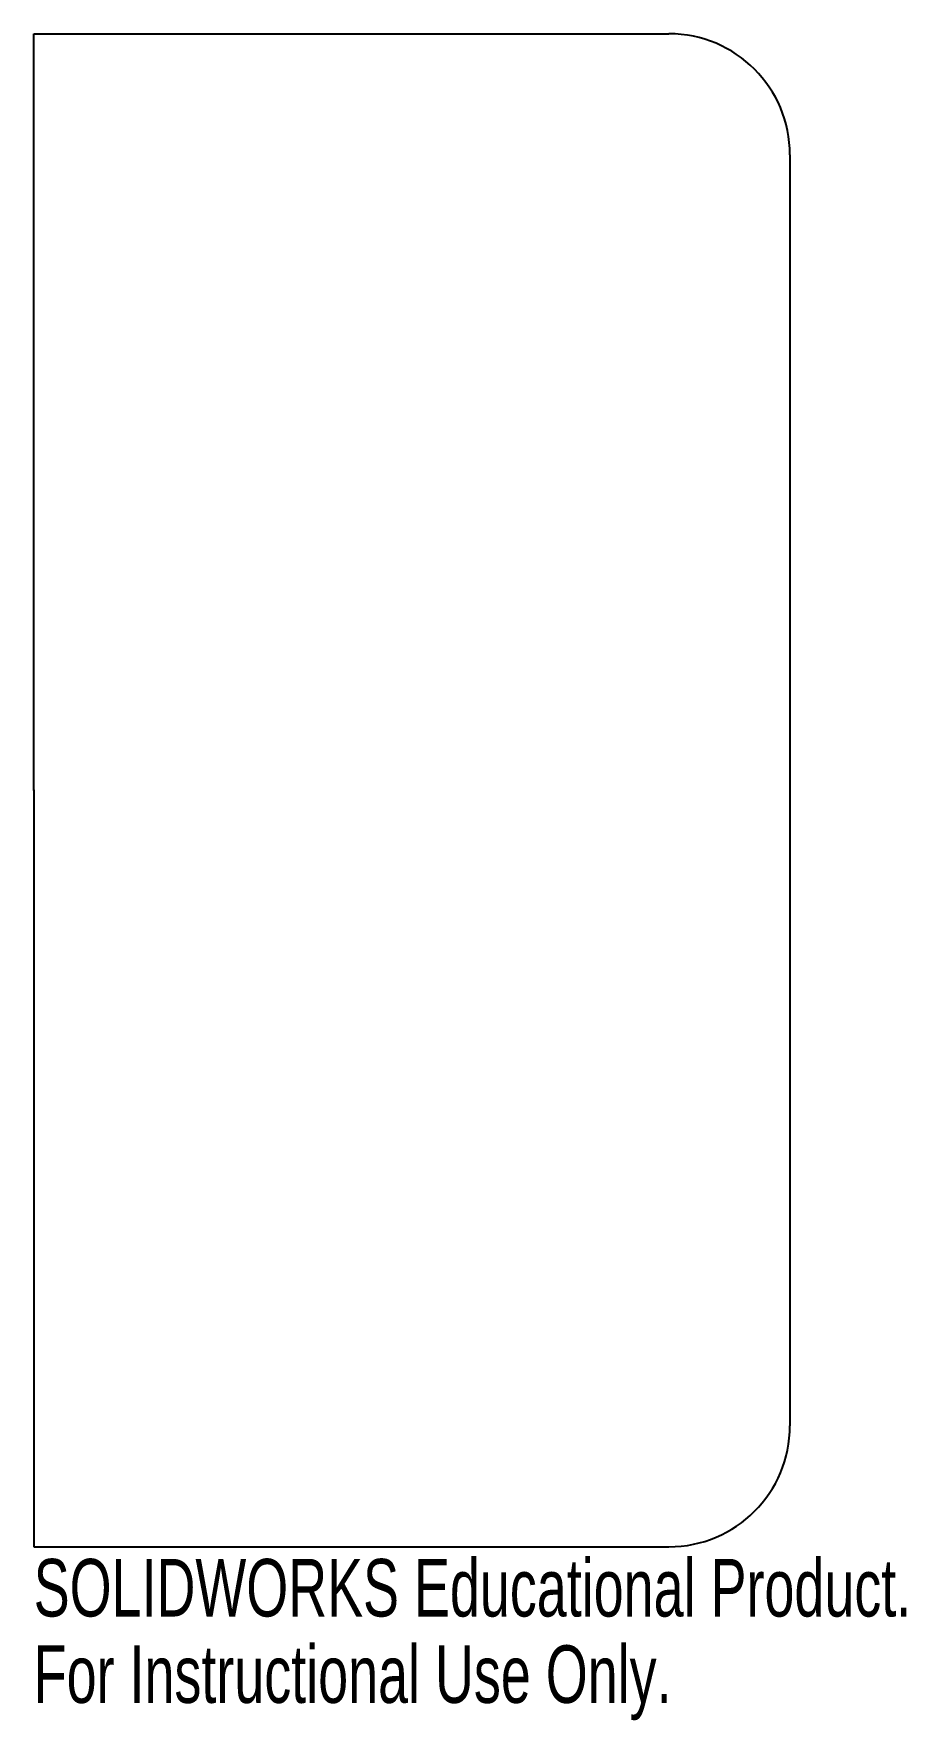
# Model space of a CAD drawing. Header units: inches. Extents: x 0 to 2.88, y -3.07 to 2.5.
import ezdxf

# ---------------------------------------------------------------- set-up
doc = ezdxf.new("R2010")
doc.units = ezdxf.units.IN
doc.header["$MEASUREMENT"] = 0
doc.header["$PDSIZE"] = -1
doc.styles.add('SLDTEXTSTYLE0', font='TXT', dxfattribs={"width": 0.7})

msp = doc.modelspace()

# ---------------------------------------------------------------- linework, layer by layer
at = {"color": 7, "linetype": 'Continuous'}
for p, q in [((0, 0), (0, 2.5)), ((0, 2.5), (2.1, 2.5)), ((2.5, 2.1), (2.5, -2.1)), ((0, 0), (0, -2.5)), ((0, -2.5), (2.1, -2.5))]:
    msp.add_line(p, q, dxfattribs=at)
for centre, start, end in [((2.1, 2.1), 0, 90), ((2.1, -2.1), 270, 0)]:
    msp.add_arc(centre, 0.4, start, end, dxfattribs=at)
msp.add_point((0, 0), dxfattribs=at)

# ---------------------------------------------------------------- texts
at = {"color": 7, "linetype": 'Continuous', "char_height": 0.1903, "attachment_point": 1, "style": 'SLDTEXTSTYLE0'}
for s, insert in [('SOLIDWORKS Educational Product.', (0, -2.5401)), ('For Instructional Use Only.', (0, -2.8256))]:
    msp.add_mtext(s, dxfattribs=dict(at, insert=insert))

doc.saveas('drawing.dxf')
